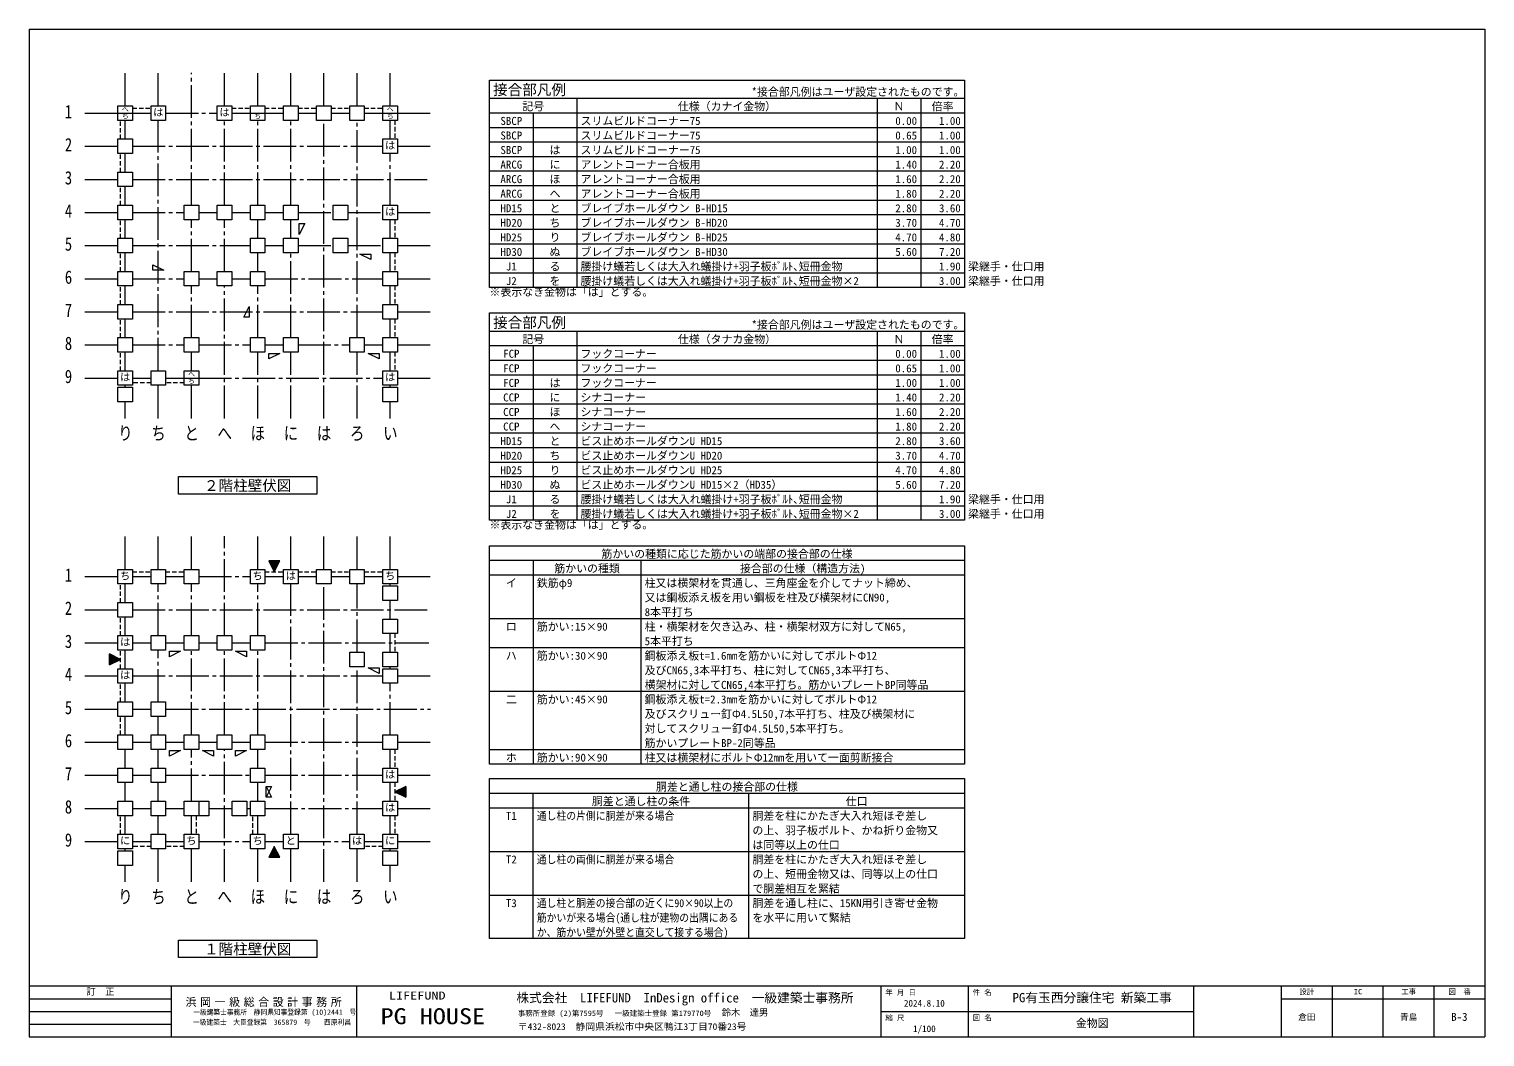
# Model space of a CAD drawing. Units: millimetres at full size, sheet at 1:100. Extents: x -20000 to 20000, y -13850 to 13850.
import ezdxf
from ezdxf.enums import TextEntityAlignment as Align

# ---------------------------------------------------------------- set-up
doc = ezdxf.new("R2010")
doc.units = ezdxf.units.MM
doc.header["$LTSCALE"] = 100
doc.linetypes.add('CHAIN2', pattern=[12, 9, -1, 1, -1])
doc.linetypes.add('DASHED1', pattern=[1.8, 1.2, -0.6])
for name, color, linetype in [('0-5_図面', 7, 'Continuous'), ('0-6_項目', 4, 'Continuous'), ('3-7_ﾚｲﾔ-55', 7, 'Continuous')]:
    doc.layers.add(name, color=color, linetype=linetype)
doc.styles.add('ＭＳ ゴシック', font='')
doc.styles.get('ＭＳ ゴシック').set_extended_font_data('MS Gothic')

msp = doc.modelspace()

# ---------------------------------------------------------------- linework, layer by layer
at = {"layer": '0-5_図面', "color": 4, "linetype": 'CHAIN2'}
for p, q in [((-17360, 11740), (-17360, 12650)), ((-16450, 11740), (-16450, 12650)), ((-15540, 9010), (-15540, 12650)), ((-14630, 11740), (-14630, 12650)), ((-13720, 11740), (-13720, 12650)), ((-12810, 11740), (-12810, 12650)), ((-11900, 11740), (-11900, 12650)), ((-10990, 11740), (-10990, 12650)), ((-10080, 11740), (-10080, 12650)), ((-18470, 11540), (-17560, 11540)), ((-17360, 10830), (-17360, 11340)), ((-17160, 11540), (-16650, 11540)), ((-16450, 4460), (-16450, 11340)), ((-16250, 11540), (-14830, 11540)), ((-14630, 9010), (-14630, 11340)), ((-14430, 11540), (-13920, 11540)), ((-13720, 9010), (-13720, 11340)), ((-13520, 11540), (-13010, 11540)), ((-12810, 9010), (-12810, 11340)), ((-12610, 11540), (-12100, 11540)), ((-11900, 3150), (-11900, 11340)), ((-11700, 11540), (-11190, 11540)), ((-10990, 5370), (-10990, 11340)), ((-10790, 11540), (-10280, 11540)), ((-10080, 10830), (-10080, 11340)), ((-9880, 11540), (-8970, 11540)), ((-18470, 10630), (-17560, 10630)), ((-17360, 9920), (-17360, 10430)), ((-17160, 10630), (-10280, 10630)), ((-10080, 9010), (-10080, 10430)), ((-9880, 10630), (-8970, 10630)), ((-18470, 9720), (-17560, 9720)), ((-17160, 9720), (-8970, 9720)), ((-17360, 9010), (-17360, 9520)), ((-18470, 8810), (-17560, 8810)), ((-17160, 8810), (-15740, 8810)), ((-15340, 8810), (-14830, 8810)), ((-14430, 8810), (-13920, 8810)), ((-13520, 8810), (-13010, 8810)), ((-12610, 8810), (-11645, 8810)), ((-11245, 8810), (-10280, 8810)), ((-9880, 8810), (-8970, 8810)), ((-17360, 8100), (-17360, 8610)), ((-15540, 7190), (-15540, 8610)), ((-14630, 7190), (-14630, 8610)), ((-13720, 8100), (-13720, 8610)), ((-12810, 8100), (-12810, 8610)), ((-10080, 8100), (-10080, 8610)), ((-18470, 7900), (-17560, 7900)), ((-17360, 7190), (-17360, 7700)), ((-17160, 7900), (-13920, 7900)), ((-13720, 7190), (-13720, 7700)), ((-13520, 7900), (-13010, 7900)), ((-12810, 5370), (-12810, 7700)), ((-12610, 7900), (-11645, 7900)), ((-11245, 7900), (-10280, 7900)), ((-10080, 7190), (-10080, 7700)), ((-9880, 7900), (-8970, 7900)), ((-18470, 6990), (-17560, 6990)), ((-17160, 6990), (-15740, 6990)), ((-15340, 6990), (-14830, 6990)), ((-14430, 6990), (-13920, 6990)), ((-13520, 6990), (-10280, 6990)), ((-9880, 6990), (-8970, 6990)), ((-17360, 6280), (-17360, 6790)), ((-15540, 5370), (-15540, 6790)), ((-14630, 3150), (-14630, 6790)), ((-13720, 5370), (-13720, 6790)), ((-10080, 6280), (-10080, 6790)), ((-18470, 6080), (-17560, 6080)), ((-17160, 6080), (-10280, 6080)), ((-9880, 6080), (-8970, 6080)), ((-17360, 5370), (-17360, 5880)), ((-10080, 5370), (-10080, 5880)), ((-18470, 5170), (-17560, 5170)), ((-17360, 4460), (-17360, 4970)), ((-17160, 5170), (-15740, 5170)), ((-15540, 4460), (-15540, 4970)), ((-15340, 5170), (-13920, 5170)), ((-13720, 3150), (-13720, 4970)), ((-13520, 5170), (-13010, 5170)), ((-12810, 3150), (-12810, 4970)), ((-12610, 5170), (-11190, 5170)), ((-10990, 3150), (-10990, 4970)), ((-10790, 5170), (-10280, 5170)), ((-10080, 4460), (-10080, 4970)), ((-9880, 5170), (-8970, 5170)), ((-18470, 4260), (-17560, 4260)), ((-17360, 4005), (-17360, 4060)), ((-17160, 4260), (-16650, 4260)), ((-16450, 3150), (-16450, 4060)), ((-16250, 4260), (-15740, 4260)), ((-15540, 3150), (-15540, 4060)), ((-15340, 4260), (-10280, 4260)), ((-10080, 4005), (-10080, 4060)), ((-9880, 4260), (-8970, 4260)), ((-17360, 3150), (-17360, 3605)), ((-10080, 3150), (-10080, 3605)), ((-17360, -1000), (-17360, -90)), ((-16450, -1000), (-16450, -90)), ((-15540, -1000), (-15540, -90)), ((-14630, -2820), (-14630, -90)), ((-13720, -1000), (-13720, -90)), ((-12810, -1000), (-12810, -90)), ((-11900, -1000), (-11900, -90)), ((-10990, -1000), (-10990, -90)), ((-10080, -1000), (-10080, -90)), ((-18470, -1200), (-17560, -1200)), ((-17160, -1200), (-16650, -1200)), ((-16250, -1200), (-15740, -1200)), ((-15340, -1200), (-13920, -1200)), ((-13520, -1200), (-13010, -1200)), ((-12610, -1200), (-12100, -1200)), ((-11700, -1200), (-11190, -1200)), ((-10790, -1200), (-10280, -1200)), ((-9880, -1200), (-8970, -1200)), ((-17360, -1910), (-17360, -1400)), ((-16450, -2820), (-16450, -1400)), ((-15540, -2820), (-15540, -1400)), ((-13720, -2820), (-13720, -1400)), ((-12810, -8280), (-12810, -1400)), ((-11900, -9590), (-11900, -1400)), ((-10990, -3275), (-10990, -1400)), ((-10080, -1455), (-10080, -1400)), ((-10080, -2365), (-10080, -1855)), ((-18470, -2110), (-17560, -2110)), ((-17360, -2820), (-17360, -2310)), ((-17160, -2110), (-8970, -2110)), ((-10080, -3275), (-10080, -2765)), ((-18470, -3020), (-17560, -3020)), ((-17160, -3020), (-16650, -3020)), ((-16250, -3020), (-15740, -3020)), ((-15340, -3020), (-14830, -3020)), ((-14430, -3020), (-13920, -3020)), ((-13520, -3020), (-8970, -3020)), ((-17360, -3730), (-17360, -3220)), ((-16450, -4640), (-16450, -3220)), ((-15540, -5550), (-15540, -3220)), ((-14630, -5550), (-14630, -3220)), ((-13720, -5550), (-13720, -3220)), ((-18470, -3930), (-17560, -3930)), ((-17160, -3930), (-10280, -3930)), ((-10990, -8280), (-10990, -3675)), ((-10080, -3730), (-10080, -3675)), ((-9880, -3930), (-8970, -3930)), ((-17360, -4640), (-17360, -4130)), ((-10080, -5550), (-10080, -4130)), ((-18470, -4840), (-17560, -4840)), ((-17360, -5550), (-17360, -5040)), ((-17160, -4840), (-16650, -4840)), ((-16450, -5550), (-16450, -5040)), ((-16250, -4840), (-8970, -4840)), ((-18470, -5750), (-17560, -5750)), ((-17360, -6460), (-17360, -5950)), ((-17160, -5750), (-16650, -5750)), ((-16450, -6460), (-16450, -5950)), ((-16250, -5750), (-15740, -5750)), ((-15540, -7370), (-15540, -5950)), ((-15340, -5750), (-14830, -5750)), ((-14630, -9590), (-14630, -5950)), ((-14430, -5750), (-13920, -5750)), ((-13720, -6460), (-13720, -5950)), ((-13520, -5750), (-10280, -5750)), ((-10080, -6460), (-10080, -5950)), ((-9880, -5750), (-8970, -5750)), ((-18470, -6660), (-17560, -6660)), ((-17160, -6660), (-16650, -6660)), ((-16250, -6660), (-13920, -6660)), ((-13520, -6660), (-10280, -6660)), ((-9880, -6660), (-8970, -6660)), ((-17360, -7370), (-17360, -6860)), ((-16450, -7370), (-16450, -6860)), ((-13720, -7370), (-13720, -6860)), ((-10080, -7370), (-10080, -6860)), ((-18470, -7570), (-17560, -7570)), ((-17160, -7570), (-16650, -7570)), ((-16250, -7570), (-15740, -7570)), ((-15060, -7570), (-14420, -7570)), ((-14020, -7570), (-13920, -7570)), ((-13520, -7570), (-10280, -7570)), ((-9880, -7570), (-8970, -7570)), ((-17360, -8280), (-17360, -7770)), ((-16450, -8280), (-16450, -7770)), ((-15540, -8280), (-15540, -7770)), ((-13720, -8280), (-13720, -7770)), ((-10080, -8280), (-10080, -7770)), ((-18470, -8480), (-17560, -8480)), ((-17360, -8735), (-17360, -8680)), ((-17160, -8480), (-16650, -8480)), ((-16450, -9590), (-16450, -8680)), ((-16250, -8480), (-15740, -8480)), ((-15540, -9590), (-15540, -8680)), ((-15340, -8480), (-13920, -8480)), ((-13720, -9590), (-13720, -8680)), ((-13520, -8480), (-13010, -8480)), ((-12810, -9590), (-12810, -8680)), ((-12610, -8480), (-11190, -8480)), ((-10990, -9590), (-10990, -8680)), ((-10790, -8480), (-10280, -8480)), ((-10080, -8735), (-10080, -8680)), ((-9880, -8480), (-8970, -8480)), ((-17360, -9590), (-17360, -9135)), ((-10080, -9590), (-10080, -9135))]:
    msp.add_line(p, q, dxfattribs=at)
at = {"layer": '0-5_図面', "linetype": 'DASHED1'}
for p, q in [((-17160, 11672.5), (-16650, 11672.5)), ((-14430, 11672.5), (-13920, 11672.5)), ((-13520, 11672.5), (-13010, 11672.5)), ((-12610, 11672.5), (-12100, 11672.5)), ((-11700, 11672.5), (-11190, 11672.5)), ((-10790, 11672.5), (-10280, 11672.5)), ((-17492.5, 10830), (-17492.5, 11340)), ((-9947.5, 11340), (-9947.5, 10830)), ((-17492.5, 9920), (-17492.5, 10430)), ((-17492.5, 9010), (-17492.5, 9520)), ((-17492.5, 8100), (-17492.5, 8610)), ((-9947.5, 8610), (-9947.5, 8100)), ((-17492.5, 7190), (-17492.5, 7700)), ((-9947.5, 7700), (-9947.5, 7190)), ((-17492.5, 6280), (-17492.5, 6790)), ((-9947.5, 6790), (-9947.5, 6280)), ((-17492.5, 5370), (-17492.5, 5880)), ((-9947.5, 5880), (-9947.5, 5370)), ((-17492.5, 4460), (-17492.5, 4970)), ((-9947.5, 4970), (-9947.5, 4460)), ((-16650, 4127.5), (-17160, 4127.5)), ((-15740, 4127.5), (-16250, 4127.5)), ((-17160, -1067.5), (-16650, -1067.5)), ((-16250, -1067.5), (-15740, -1067.5)), ((-13520, -1067.5), (-13010, -1067.5)), ((-12610, -1067.5), (-12100, -1067.5)), ((-11700, -1067.5), (-11190, -1067.5)), ((-10790, -1067.5), (-10280, -1067.5)), ((-17492.5, -1910), (-17492.5, -1400)), ((-17492.5, -2820), (-17492.5, -2310)), ((-9947.5, -2765), (-9947.5, -3275)), ((-17492.5, -3730), (-17492.5, -3220)), ((-17492.5, -4640), (-17492.5, -4130)), ((-17492.5, -5550), (-17492.5, -5040)), ((-9947.5, -5950), (-9947.5, -6460)), ((-9947.5, -6860), (-9947.5, -7370)), ((-17492.5, -8280), (-17492.5, -7770)), ((-15407.5, -7770), (-15407.5, -8280)), ((-13852.5, -8280), (-13852.5, -7770)), ((-9947.5, -7770), (-9947.5, -8280)), ((-16650, -8612.5), (-17160, -8612.5)), ((-15740, -8612.5), (-16250, -8612.5)), ((-10280, -8612.5), (-10790, -8612.5))]:
    msp.add_line(p, q, dxfattribs=at)
at = {"layer": '0-5_図面', "color": 4}
for p, q in [((-7350, 11950), (5700, 11950)), ((-4950, 11950), (-4950, 6750)), ((3300, 11950), (3300, 6750)), ((4500, 11950), (4500, 6750)), ((-7350, 11550), (5700, 11550)), ((-6150, 11550), (-6150, 6750)), ((-7350, 11150), (5700, 11150)), ((-7350, 10750), (5700, 10750)), ((-7350, 10350), (5700, 10350)), ((-7350, 9950), (5700, 9950)), ((-7350, 9550), (5700, 9550)), ((-7350, 9150), (5700, 9150)), ((-7350, 8750), (5700, 8750)), ((-7350, 8350), (5700, 8350)), ((-7350, 7950), (5700, 7950)), ((-7350, 7550), (5700, 7550)), ((-7350, 7150), (5700, 7150)), ((-7350, 5550), (5700, 5550)), ((-4950, 5550), (-4950, 350)), ((3300, 5550), (3300, 350)), ((4500, 5550), (4500, 350)), ((-7350, 5150), (5700, 5150)), ((-6150, 5150), (-6150, 350)), ((-7350, 4750), (5700, 4750)), ((-7350, 4350), (5700, 4350)), ((-7350, 3950), (5700, 3950)), ((-7350, 3550), (5700, 3550)), ((-7350, 3150), (5700, 3150)), ((-7350, 2750), (5700, 2750)), ((-7350, 2350), (5700, 2350)), ((-7350, 1950), (5700, 1950)), ((-7350, 1550), (5700, 1550)), ((-7350, 1150), (5700, 1150)), ((-7350, 750), (5700, 750)), ((-7350, -750), (5700, -750)), ((-6150, -750), (-6150, -6350)), ((-3187.5, -750), (-3187.5, -6350)), ((-7350, -1150), (5700, -1150)), ((-7350, -2350), (5700, -2350)), ((-7350, -3150), (5700, -3150)), ((-7350, -4350), (5700, -4350)), ((-7350, -5950), (5700, -5950)), ((-7350, -7150), (5700, -7150)), ((-6150, -11150), (-6150, -7150)), ((-225, -11150), (-225, -7150)), ((-7350, -7550), (5700, -7550)), ((-7350, -8750), (5700, -8750)), ((-7350, -9950), (5700, -9950))]:
    msp.add_line(p, q, dxfattribs=at)
at = {"layer": '0-5_図面'}
for p, q in [((-17560, 11540), (-17160, 11540)), ((-13920, 11540), (-13520, 11540)), ((-10280, 11540), (-9880, 11540)), ((-15740, 4260), (-15340, 4260)), ((-13412.5, -772.5), (-13117.5, -772.5)), ((-13410, -777.5), (-13120, -777.5)), ((-13407.5, -782.5), (-13122.5, -782.5)), ((-13405, -787.5), (-13125, -787.5)), ((-13402.5, -792.5), (-13127.5, -792.5)), ((-13400, -797.5), (-13130, -797.5)), ((-13397.5, -802.5), (-13132.5, -802.5)), ((-13395, -807.5), (-13135, -807.5)), ((-13392.5, -812.5), (-13137.5, -812.5)), ((-13390, -817.5), (-13140, -817.5)), ((-13387.5, -822.5), (-13142.5, -822.5)), ((-13385, -827.5), (-13145, -827.5)), ((-13382.5, -832.5), (-13147.5, -832.5)), ((-13380, -837.5), (-13150, -837.5)), ((-13377.5, -842.5), (-13152.5, -842.5)), ((-13375, -847.5), (-13155, -847.5)), ((-13372.5, -852.5), (-13157.5, -852.5)), ((-13370, -857.5), (-13160, -857.5)), ((-13367.5, -862.5), (-13162.5, -862.5)), ((-13365, -867.5), (-13165, -867.5)), ((-13362.5, -872.5), (-13167.5, -872.5)), ((-13360, -877.5), (-13170, -877.5)), ((-13357.5, -882.5), (-13172.5, -882.5)), ((-13355, -887.5), (-13175, -887.5)), ((-13352.5, -892.5), (-13177.5, -892.5)), ((-13350, -897.5), (-13180, -897.5)), ((-13347.5, -902.5), (-13182.5, -902.5)), ((-13345, -907.5), (-13185, -907.5)), ((-13342.5, -912.5), (-13187.5, -912.5)), ((-13340, -917.5), (-13190, -917.5)), ((-13337.5, -922.5), (-13192.5, -922.5)), ((-13335, -927.5), (-13195, -927.5)), ((-13332.5, -932.5), (-13197.5, -932.5)), ((-13330, -937.5), (-13200, -937.5)), ((-13327.5, -942.5), (-13202.5, -942.5)), ((-13325, -947.5), (-13205, -947.5)), ((-13322.5, -952.5), (-13207.5, -952.5)), ((-13320, -957.5), (-13210, -957.5)), ((-13317.5, -962.5), (-13212.5, -962.5)), ((-13315, -967.5), (-13215, -967.5)), ((-13312.5, -972.5), (-13217.5, -972.5)), ((-13310, -977.5), (-13220, -977.5)), ((-13307.5, -982.5), (-13222.5, -982.5)), ((-13305, -987.5), (-13225, -987.5)), ((-13302.5, -992.5), (-13227.5, -992.5)), ((-13300, -997.5), (-13230, -997.5)), ((-13297.5, -1002.5), (-13232.5, -1002.5)), ((-13295, -1007.5), (-13235, -1007.5)), ((-13292.5, -1012.5), (-13237.5, -1012.5)), ((-13290, -1017.5), (-13240, -1017.5)), ((-13287.5, -1022.5), (-13242.5, -1022.5)), ((-13285, -1027.5), (-13245, -1027.5)), ((-13282.5, -1032.5), (-13247.5, -1032.5)), ((-13280, -1037.5), (-13250, -1037.5)), ((-13277.5, -1042.5), (-13252.5, -1042.5)), ((-13275, -1047.5), (-13255, -1047.5)), ((-13272.5, -1052.5), (-13257.5, -1052.5)), ((-13270, -1057.5), (-13260, -1057.5)), ((-13267.5, -1062.5), (-13262.5, -1062.5)), ((-17787.5, -3622.5), (-17787.5, -3327.5)), ((-17782.5, -3620), (-17782.5, -3330)), ((-17777.5, -3617.5), (-17777.5, -3332.5)), ((-17772.5, -3615), (-17772.5, -3335)), ((-17767.5, -3612.5), (-17767.5, -3337.5)), ((-17762.5, -3610), (-17762.5, -3340)), ((-17757.5, -3607.5), (-17757.5, -3342.5)), ((-17752.5, -3605), (-17752.5, -3345)), ((-17747.5, -3602.5), (-17747.5, -3347.5)), ((-17742.5, -3600), (-17742.5, -3350)), ((-17737.5, -3597.5), (-17737.5, -3352.5)), ((-17732.5, -3595), (-17732.5, -3355)), ((-17727.5, -3592.5), (-17727.5, -3357.5)), ((-17722.5, -3590), (-17722.5, -3360)), ((-17717.5, -3587.5), (-17717.5, -3362.5)), ((-17712.5, -3585), (-17712.5, -3365)), ((-17707.5, -3582.5), (-17707.5, -3367.5)), ((-17702.5, -3580), (-17702.5, -3370)), ((-17697.5, -3577.5), (-17697.5, -3372.5)), ((-17692.5, -3575), (-17692.5, -3375)), ((-17687.5, -3572.5), (-17687.5, -3377.5)), ((-17682.5, -3570), (-17682.5, -3380)), ((-17677.5, -3567.5), (-17677.5, -3382.5)), ((-17672.5, -3565), (-17672.5, -3385)), ((-17667.5, -3562.5), (-17667.5, -3387.5)), ((-17662.5, -3560), (-17662.5, -3390)), ((-17657.5, -3557.5), (-17657.5, -3392.5)), ((-17652.5, -3555), (-17652.5, -3395)), ((-17647.5, -3552.5), (-17647.5, -3397.5)), ((-17642.5, -3550), (-17642.5, -3400)), ((-17637.5, -3547.5), (-17637.5, -3402.5)), ((-17632.5, -3545), (-17632.5, -3405)), ((-17627.5, -3542.5), (-17627.5, -3407.5)), ((-17622.5, -3540), (-17622.5, -3410)), ((-17617.5, -3537.5), (-17617.5, -3412.5)), ((-17612.5, -3535), (-17612.5, -3415)), ((-17607.5, -3532.5), (-17607.5, -3417.5)), ((-17602.5, -3530), (-17602.5, -3420)), ((-17597.5, -3527.5), (-17597.5, -3422.5)), ((-17592.5, -3525), (-17592.5, -3425)), ((-17587.5, -3522.5), (-17587.5, -3427.5)), ((-17582.5, -3520), (-17582.5, -3430)), ((-17577.5, -3517.5), (-17577.5, -3432.5)), ((-17572.5, -3515), (-17572.5, -3435)), ((-17567.5, -3512.5), (-17567.5, -3437.5)), ((-17562.5, -3510), (-17562.5, -3440)), ((-17557.5, -3507.5), (-17557.5, -3442.5)), ((-17552.5, -3505), (-17552.5, -3445)), ((-17547.5, -3502.5), (-17547.5, -3447.5)), ((-17542.5, -3500), (-17542.5, -3450)), ((-17537.5, -3497.5), (-17537.5, -3452.5)), ((-17532.5, -3495), (-17532.5, -3455)), ((-17527.5, -3492.5), (-17527.5, -3457.5)), ((-17522.5, -3490), (-17522.5, -3460)), ((-17517.5, -3487.5), (-17517.5, -3462.5)), ((-17512.5, -3485), (-17512.5, -3465)), ((-17507.5, -3482.5), (-17507.5, -3467.5)), ((-17502.5, -3480), (-17502.5, -3470)), ((-17497.5, -3477.5), (-17497.5, -3472.5)), ((-9942.5, -7112.5), (-9942.5, -7117.5)), ((-9937.5, -7110), (-9937.5, -7120)), ((-9932.5, -7107.5), (-9932.5, -7122.5)), ((-9927.5, -7105), (-9927.5, -7125)), ((-9922.5, -7102.5), (-9922.5, -7127.5)), ((-9917.5, -7100), (-9917.5, -7130)), ((-9912.5, -7097.5), (-9912.5, -7132.5)), ((-9907.5, -7095), (-9907.5, -7135)), ((-9902.5, -7092.5), (-9902.5, -7137.5)), ((-9897.5, -7090), (-9897.5, -7140)), ((-9892.5, -7087.5), (-9892.5, -7142.5)), ((-9887.5, -7085), (-9887.5, -7145)), ((-9882.5, -7082.5), (-9882.5, -7147.5)), ((-9877.5, -7080), (-9877.5, -7150)), ((-9872.5, -7077.5), (-9872.5, -7152.5)), ((-9867.5, -7075), (-9867.5, -7155)), ((-9862.5, -7072.5), (-9862.5, -7157.5)), ((-9857.5, -7070), (-9857.5, -7160)), ((-9852.5, -7067.5), (-9852.5, -7162.5)), ((-9847.5, -7065), (-9847.5, -7165)), ((-9842.5, -7062.5), (-9842.5, -7167.5)), ((-9837.5, -7060), (-9837.5, -7170)), ((-9832.5, -7057.5), (-9832.5, -7172.5)), ((-9827.5, -7055), (-9827.5, -7175)), ((-9822.5, -7052.5), (-9822.5, -7177.5)), ((-9817.5, -7050), (-9817.5, -7180)), ((-9812.5, -7047.5), (-9812.5, -7182.5)), ((-9807.5, -7045), (-9807.5, -7185)), ((-9802.5, -7042.5), (-9802.5, -7187.5)), ((-9797.5, -7040), (-9797.5, -7190)), ((-9792.5, -7037.5), (-9792.5, -7192.5)), ((-9787.5, -7035), (-9787.5, -7195)), ((-9782.5, -7032.5), (-9782.5, -7197.5)), ((-9777.5, -7030), (-9777.5, -7200)), ((-9772.5, -7027.5), (-9772.5, -7202.5)), ((-9767.5, -7025), (-9767.5, -7205)), ((-9762.5, -7022.5), (-9762.5, -7207.5)), ((-9757.5, -7020), (-9757.5, -7210)), ((-9752.5, -7017.5), (-9752.5, -7212.5)), ((-9747.5, -7015), (-9747.5, -7215)), ((-9742.5, -7012.5), (-9742.5, -7217.5)), ((-9737.5, -7010), (-9737.5, -7220)), ((-9732.5, -7007.5), (-9732.5, -7222.5)), ((-9727.5, -7005), (-9727.5, -7225)), ((-9722.5, -7002.5), (-9722.5, -7227.5)), ((-9717.5, -7000), (-9717.5, -7230)), ((-9712.5, -6997.5), (-9712.5, -7232.5)), ((-9707.5, -6995), (-9707.5, -7235)), ((-9702.5, -6992.5), (-9702.5, -7237.5)), ((-9697.5, -6990), (-9697.5, -7240)), ((-9692.5, -6987.5), (-9692.5, -7242.5)), ((-9687.5, -6985), (-9687.5, -7245)), ((-9682.5, -6982.5), (-9682.5, -7247.5)), ((-9677.5, -6980), (-9677.5, -7250)), ((-9672.5, -6977.5), (-9672.5, -7252.5)), ((-9667.5, -6975), (-9667.5, -7255)), ((-9662.5, -6972.5), (-9662.5, -7257.5)), ((-9657.5, -6970), (-9657.5, -7260)), ((-9652.5, -6967.5), (-9652.5, -7262.5)), ((-13172.5, -8797.5), (-13357.5, -8797.5)), ((-13172.5, -8797.5), (-13357.5, -8797.5)), ((-13175, -8792.5), (-13355, -8792.5)), ((-13175, -8792.5), (-13355, -8792.5)), ((-13177.5, -8787.5), (-13352.5, -8787.5)), ((-13177.5, -8787.5), (-13352.5, -8787.5)), ((-13180, -8782.5), (-13350, -8782.5)), ((-13180, -8782.5), (-13350, -8782.5)), ((-13182.5, -8777.5), (-13347.5, -8777.5)), ((-13182.5, -8777.5), (-13347.5, -8777.5)), ((-13185, -8772.5), (-13345, -8772.5)), ((-13185, -8772.5), (-13345, -8772.5)), ((-13187.5, -8767.5), (-13342.5, -8767.5)), ((-13187.5, -8767.5), (-13342.5, -8767.5)), ((-13190, -8762.5), (-13340, -8762.5)), ((-13190, -8762.5), (-13340, -8762.5)), ((-13192.5, -8757.5), (-13337.5, -8757.5)), ((-13192.5, -8757.5), (-13337.5, -8757.5)), ((-13195, -8752.5), (-13335, -8752.5)), ((-13195, -8752.5), (-13335, -8752.5)), ((-13197.5, -8747.5), (-13332.5, -8747.5)), ((-13197.5, -8747.5), (-13332.5, -8747.5)), ((-13200, -8742.5), (-13330, -8742.5)), ((-13200, -8742.5), (-13330, -8742.5)), ((-13202.5, -8737.5), (-13327.5, -8737.5)), ((-13202.5, -8737.5), (-13327.5, -8737.5)), ((-13205, -8732.5), (-13325, -8732.5)), ((-13205, -8732.5), (-13325, -8732.5)), ((-13207.5, -8727.5), (-13322.5, -8727.5)), ((-13207.5, -8727.5), (-13322.5, -8727.5)), ((-13210, -8722.5), (-13320, -8722.5)), ((-13210, -8722.5), (-13320, -8722.5)), ((-13212.5, -8717.5), (-13317.5, -8717.5)), ((-13212.5, -8717.5), (-13317.5, -8717.5)), ((-13215, -8712.5), (-13315, -8712.5)), ((-13215, -8712.5), (-13315, -8712.5)), ((-13217.5, -8707.5), (-13312.5, -8707.5)), ((-13217.5, -8707.5), (-13312.5, -8707.5)), ((-13220, -8702.5), (-13310, -8702.5)), ((-13220, -8702.5), (-13310, -8702.5)), ((-13222.5, -8697.5), (-13307.5, -8697.5)), ((-13222.5, -8697.5), (-13307.5, -8697.5)), ((-13225, -8692.5), (-13305, -8692.5)), ((-13225, -8692.5), (-13305, -8692.5)), ((-13227.5, -8687.5), (-13302.5, -8687.5)), ((-13227.5, -8687.5), (-13302.5, -8687.5)), ((-13230, -8682.5), (-13300, -8682.5)), ((-13230, -8682.5), (-13300, -8682.5)), ((-13232.5, -8677.5), (-13297.5, -8677.5)), ((-13232.5, -8677.5), (-13297.5, -8677.5)), ((-13235, -8672.5), (-13295, -8672.5)), ((-13235, -8672.5), (-13295, -8672.5)), ((-13237.5, -8667.5), (-13292.5, -8667.5)), ((-13237.5, -8667.5), (-13292.5, -8667.5)), ((-13240, -8662.5), (-13290, -8662.5)), ((-13240, -8662.5), (-13290, -8662.5)), ((-13242.5, -8657.5), (-13287.5, -8657.5)), ((-13242.5, -8657.5), (-13287.5, -8657.5)), ((-13245, -8652.5), (-13285, -8652.5)), ((-13245, -8652.5), (-13285, -8652.5)), ((-13247.5, -8647.5), (-13282.5, -8647.5)), ((-13247.5, -8647.5), (-13282.5, -8647.5)), ((-13250, -8642.5), (-13280, -8642.5)), ((-13250, -8642.5), (-13280, -8642.5)), ((-13252.5, -8637.5), (-13277.5, -8637.5)), ((-13252.5, -8637.5), (-13277.5, -8637.5)), ((-13255, -8632.5), (-13275, -8632.5)), ((-13255, -8632.5), (-13275, -8632.5)), ((-13257.5, -8627.5), (-13272.5, -8627.5)), ((-13257.5, -8627.5), (-13272.5, -8627.5)), ((-13260, -8622.5), (-13270, -8622.5)), ((-13260, -8622.5), (-13270, -8622.5)), ((-13262.5, -8617.5), (-13267.5, -8617.5)), ((-13262.5, -8617.5), (-13267.5, -8617.5)), ((-13117.5, -8907.5), (-13412.5, -8907.5)), ((-13117.5, -8907.5), (-13412.5, -8907.5)), ((-13120, -8902.5), (-13410, -8902.5)), ((-13120, -8902.5), (-13410, -8902.5)), ((-13122.5, -8897.5), (-13407.5, -8897.5)), ((-13122.5, -8897.5), (-13407.5, -8897.5)), ((-13125, -8892.5), (-13405, -8892.5)), ((-13125, -8892.5), (-13405, -8892.5)), ((-13127.5, -8887.5), (-13402.5, -8887.5)), ((-13127.5, -8887.5), (-13402.5, -8887.5)), ((-13130, -8882.5), (-13400, -8882.5)), ((-13130, -8882.5), (-13400, -8882.5)), ((-13132.5, -8877.5), (-13397.5, -8877.5)), ((-13132.5, -8877.5), (-13397.5, -8877.5)), ((-13135, -8872.5), (-13395, -8872.5)), ((-13135, -8872.5), (-13395, -8872.5)), ((-13137.5, -8867.5), (-13392.5, -8867.5)), ((-13137.5, -8867.5), (-13392.5, -8867.5)), ((-13140, -8862.5), (-13390, -8862.5)), ((-13140, -8862.5), (-13390, -8862.5)), ((-13142.5, -8857.5), (-13387.5, -8857.5)), ((-13142.5, -8857.5), (-13387.5, -8857.5)), ((-13145, -8852.5), (-13385, -8852.5)), ((-13145, -8852.5), (-13385, -8852.5)), ((-13147.5, -8847.5), (-13382.5, -8847.5)), ((-13147.5, -8847.5), (-13382.5, -8847.5)), ((-13150, -8842.5), (-13380, -8842.5)), ((-13150, -8842.5), (-13380, -8842.5)), ((-13152.5, -8837.5), (-13377.5, -8837.5)), ((-13152.5, -8837.5), (-13377.5, -8837.5)), ((-13155, -8832.5), (-13375, -8832.5)), ((-13155, -8832.5), (-13375, -8832.5)), ((-13157.5, -8827.5), (-13372.5, -8827.5)), ((-13157.5, -8827.5), (-13372.5, -8827.5)), ((-13160, -8822.5), (-13370, -8822.5)), ((-13160, -8822.5), (-13370, -8822.5)), ((-13162.5, -8817.5), (-13367.5, -8817.5)), ((-13162.5, -8817.5), (-13367.5, -8817.5)), ((-13165, -8812.5), (-13365, -8812.5)), ((-13165, -8812.5), (-13365, -8812.5)), ((-13167.5, -8807.5), (-13362.5, -8807.5)), ((-13167.5, -8807.5), (-13362.5, -8807.5)), ((-13170, -8802.5), (-13360, -8802.5)), ((-13170, -8802.5), (-13360, -8802.5))]:
    msp.add_line(p, q, dxfattribs=at)
for points in [[(-7350, 6750), (-7350, 12450), (5700, 12450), (5700, 6750)], [(-17560, 11340), (-17560, 11740), (-17160, 11740), (-17160, 11340)], [(-16650, 11340), (-16650, 11740), (-16250, 11740), (-16250, 11340)], [(-14830, 11340), (-14830, 11740), (-14430, 11740), (-14430, 11340)], [(-13920, 11740), (-13520, 11740), (-13520, 11340), (-13920, 11340)], [(-13010, 11340), (-13010, 11740), (-12610, 11740), (-12610, 11340)], [(-12100, 11340), (-12100, 11740), (-11700, 11740), (-11700, 11340)], [(-11190, 11340), (-11190, 11740), (-10790, 11740), (-10790, 11340)], [(-10280, 11340), (-10280, 11740), (-9880, 11740), (-9880, 11340)], [(-17160, 10430), (-17560, 10430), (-17560, 10830), (-17160, 10830)], [(-10280, 10430), (-10280, 10830), (-9880, 10830), (-9880, 10430)], [(-17160, 9520), (-17560, 9520), (-17560, 9920), (-17160, 9920)], [(-17560, 8610), (-17560, 9010), (-17160, 9010), (-17160, 8610)], [(-15740, 8610), (-15740, 9010), (-15340, 9010), (-15340, 8610)], [(-14830, 8610), (-14830, 9010), (-14430, 9010), (-14430, 8610)], [(-13920, 9010), (-13520, 9010), (-13520, 8610), (-13920, 8610)], [(-13010, 8610), (-13010, 9010), (-12610, 9010), (-12610, 8610)], [(-11645, 8610), (-11645, 9010), (-11245, 9010), (-11245, 8610)], [(-10280, 8610), (-10280, 9010), (-9880, 9010), (-9880, 8610)], [(-12577.5, 8505), (-12427.5, 8505), (-12577.5, 8205)], [(-17160, 7700), (-17560, 7700), (-17560, 8100), (-17160, 8100)], [(-13920, 7700), (-13920, 8100), (-13520, 8100), (-13520, 7700)], [(-13010, 7700), (-13010, 8100), (-12610, 8100), (-12610, 7700)], [(-11645, 7700), (-11645, 8100), (-11245, 8100), (-11245, 7700)], [(-10280, 7700), (-10280, 8100), (-9880, 8100), (-9880, 7700)], [(-10612.5, 7667.5), (-10612.5, 7517.5), (-10912.5, 7667.5)], [(-16600, 7222.5), (-16600, 7372.5), (-16300, 7222.5)], [(-17560, 6790), (-17560, 7190), (-17160, 7190), (-17160, 6790)], [(-15740, 6790), (-15740, 7190), (-15340, 7190), (-15340, 6790)], [(-14830, 6790), (-14830, 7190), (-14430, 7190), (-14430, 6790)], [(-13520, 6790), (-13920, 6790), (-13920, 7190), (-13520, 7190)], [(-9880, 6790), (-10280, 6790), (-10280, 7190), (-9880, 7190)], [(-17560, 5880), (-17560, 6280), (-17160, 6280), (-17160, 5880)], [(-13952.5, 5930), (-14102.5, 5930), (-13952.5, 6230)], [(-9880, 5880), (-10280, 5880), (-10280, 6280), (-9880, 6280)], [(-7350, 350), (-7350, 6050), (5700, 6050), (5700, 350)], [(-17160, 4970), (-17560, 4970), (-17560, 5370), (-17160, 5370)], [(-15740, 4970), (-15740, 5370), (-15340, 5370), (-15340, 4970)], [(-13920, 4970), (-13920, 5370), (-13520, 5370), (-13520, 4970)], [(-13010, 4970), (-13010, 5370), (-12610, 5370), (-12610, 4970)], [(-11190, 4970), (-11190, 5370), (-10790, 5370), (-10790, 4970)], [(-10280, 4970), (-10280, 5370), (-9880, 5370), (-9880, 4970)], [(-13115, 4937.5), (-13415, 4787.5), (-13415, 4937.5)], [(-10385, 4937.5), (-10385, 4787.5), (-10685, 4937.5)], [(-17560, 4060), (-17560, 4460), (-17160, 4460), (-17160, 4060)], [(-16650, 4060), (-16650, 4460), (-16250, 4460), (-16250, 4060)], [(-15740, 4060), (-15740, 4460), (-15340, 4460), (-15340, 4060)], [(-10280, 4060), (-10280, 4460), (-9880, 4460), (-9880, 4060)], [(-17560, 3605), (-17560, 4005), (-17160, 4005), (-17160, 3605)], [(-10280, 3605), (-10280, 4005), (-9880, 4005), (-9880, 3605)], [(-7350, -6350), (-7350, -350), (5700, -350), (5700, -6350)], [(-13265, -1067.5), (-13115, -767.5), (-13415, -767.5)], [(-17560, -1400), (-17560, -1000), (-17160, -1000), (-17160, -1400)], [(-16650, -1400), (-16650, -1000), (-16250, -1000), (-16250, -1400)], [(-15740, -1400), (-15740, -1000), (-15340, -1000), (-15340, -1400)], [(-13920, -1400), (-13920, -1000), (-13520, -1000), (-13520, -1400)], [(-13010, -1400), (-13010, -1000), (-12610, -1000), (-12610, -1400)], [(-12100, -1400), (-12100, -1000), (-11700, -1000), (-11700, -1400)], [(-11190, -1400), (-11190, -1000), (-10790, -1000), (-10790, -1400)], [(-10280, -1400), (-10280, -1000), (-9880, -1000), (-9880, -1400)], [(-10280, -1855), (-10280, -1455), (-9880, -1455), (-9880, -1855)], [(-17160, -2310), (-17560, -2310), (-17560, -1910), (-17160, -1910)], [(-10280, -2765), (-10280, -2365), (-9880, -2365), (-9880, -2765)], [(-17560, -3220), (-17560, -2820), (-17160, -2820), (-17160, -3220)], [(-16650, -3220), (-16650, -2820), (-16250, -2820), (-16250, -3220)], [(-15740, -3220), (-15740, -2820), (-15340, -2820), (-15340, -3220)], [(-14830, -3220), (-14830, -2820), (-14430, -2820), (-14430, -3220)], [(-13920, -3220), (-13920, -2820), (-13520, -2820), (-13520, -3220)], [(-17492.5, -3475), (-17792.5, -3325), (-17792.5, -3625)], [(-15845, -3252.5), (-16145, -3402.5), (-16145, -3252.5)], [(-14025, -3252.5), (-14025, -3402.5), (-14325, -3252.5)], [(-11190, -3675), (-11190, -3275), (-10790, -3275), (-10790, -3675)], [(-10280, -3675), (-10280, -3275), (-9880, -3275), (-9880, -3675)], [(-17160, -4130), (-17560, -4130), (-17560, -3730), (-17160, -3730)], [(-10385, -3707.5), (-10385, -3857.5), (-10685, -3707.5)], [(-10280, -4130), (-10280, -3730), (-9880, -3730), (-9880, -4130)], [(-17560, -5040), (-17560, -4640), (-17160, -4640), (-17160, -5040)], [(-16650, -5040), (-16650, -4640), (-16250, -4640), (-16250, -5040)], [(-17560, -5950), (-17560, -5550), (-17160, -5550), (-17160, -5950)], [(-16650, -5950), (-16650, -5550), (-16250, -5550), (-16250, -5950)], [(-15740, -5950), (-15740, -5550), (-15340, -5550), (-15340, -5950)], [(-14830, -5950), (-14830, -5550), (-14430, -5550), (-14430, -5950)], [(-13920, -5550), (-13520, -5550), (-13520, -5950), (-13920, -5950)], [(-10280, -5950), (-10280, -5550), (-9880, -5550), (-9880, -5950)], [(-15845, -5982.5), (-16145, -6132.5), (-16145, -5982.5)], [(-14935, -5982.5), (-14935, -6132.5), (-15235, -5982.5)], [(-14025, -5982.5), (-14325, -6132.5), (-14325, -5982.5)], [(-17560, -6860), (-17560, -6460), (-17160, -6460), (-17160, -6860)], [(-16650, -6860), (-16650, -6460), (-16250, -6460), (-16250, -6860)], [(-13920, -6860), (-13920, -6460), (-13520, -6460), (-13520, -6860)], [(-9880, -6860), (-10280, -6860), (-10280, -6460), (-9880, -6460)], [(-7350, -11150), (-7350, -6750), (5700, -6750), (5700, -11150)], [(-13487.5, -6965), (-13337.5, -7265), (-13487.5, -7265)], [(-13487.5, -6965), (-13337.5, -6965), (-13487.5, -7265)], [(-9947.5, -7115), (-9647.5, -7265), (-9647.5, -6965)], [(-17160, -7770), (-17560, -7770), (-17560, -7370), (-17160, -7370)], [(-16650, -7770), (-16650, -7370), (-16250, -7370), (-16250, -7770)], [(-15740, -7770), (-15740, -7370), (-15340, -7370), (-15340, -7770)], [(-14420, -7770), (-14420, -7370), (-14020, -7370), (-14020, -7770)], [(-13920, -7770), (-13920, -7370), (-13520, -7370), (-13520, -7770)], [(-9880, -7770), (-10280, -7770), (-10280, -7370), (-9880, -7370)], [(-17560, -8680), (-17560, -8280), (-17160, -8280), (-17160, -8680)], [(-16650, -8680), (-16650, -8280), (-16250, -8280), (-16250, -8680)], [(-15740, -8680), (-15740, -8280), (-15340, -8280), (-15340, -8680)], [(-13920, -8680), (-13920, -8280), (-13520, -8280), (-13520, -8680)], [(-13010, -8680), (-13010, -8280), (-12610, -8280), (-12610, -8680)], [(-11190, -8680), (-11190, -8280), (-10790, -8280), (-10790, -8680)], [(-10280, -8680), (-10280, -8280), (-9880, -8280), (-9880, -8680)], [(-17560, -9135), (-17560, -8735), (-17160, -8735), (-17160, -9135)], [(-13265, -8612.5), (-13415, -8912.5), (-13115, -8912.5)], [(-13265, -8612.5), (-13415, -8912.5), (-13115, -8912.5)], [(-10280, -9135), (-10280, -8735), (-9880, -8735), (-9880, -9135)]]:
    msp.add_lwpolyline(points, close=True, dxfattribs=at)
at = {"layer": '0-5_図面', "color": 4}
for points in [[(-15893.8, 1070), (-15893.8, 1550), (-12093.8, 1550), (-12093.8, 1070)], [(-15893.8, -11670), (-15893.8, -11190), (-12093.8, -11190), (-12093.8, -11670)]]:
    msp.add_lwpolyline(points, close=True, dxfattribs=at)
at = {"layer": '0-5_図面'}
msp.add_lwpolyline([(-15340, -7370), (-15060, -7370), (-15060, -7770), (-15340, -7770)], dxfattribs=at)
at = {"layer": '3-7_ﾚｲﾔ-55'}
for p, q in [((-20000, 13850), (20000, 13850)), ((-20000, 13850), (-20000, -13850)), ((20000, 13850), (20000, -13850)), ((-20000, -12450), (20000, -12450)), ((-16100, -12450), (-16100, -13850)), ((-11001.5, -12450), (-11001.5, -13850)), ((3400, -12450), (3400, -13850)), ((5800, -12450), (5800, -13850)), ((11994.9, -12450), (11994.9, -13850)), ((14400, -12450), (14400, -13850)), ((14400, -12800), (20000, -12800)), ((15800, -12450), (15800, -13850)), ((17200, -12450), (17200, -13850)), ((18600, -12450), (18600, -13850)), ((3400, -13150), (11994.9, -13150)), ((-20000, -13850), (20000, -13850))]:
    msp.add_line(p, q, dxfattribs=at)
at = {"layer": '3-7_ﾚｲﾔ-55', "color": 4}
for p, q in [((-20000, -12800), (-16100, -12800)), ((-20000, -13150), (-16100, -13150)), ((-20000, -13500), (-16100, -13500))]:
    msp.add_line(p, q, dxfattribs=at)

# ---------------------------------------------------------------- texts
at = {"layer": '0-5_図面', "color": 4, "style": 'ＭＳ ゴシック'}
for s, height, p in [('接合部凡例', 293.3, (-7250, 11950)), ('*接合部凡例はユーザ設定されたものです。', 219.9, (-150, 11950)), ('記号', 219.9, (-6450, 11550)), ('仕様（カナイ金物）', 219.9, (-2175, 11550)), ('Ｎ', 219.9, (3750, 11550)), ('倍率', 219.9, (4800, 11550)), ('SBCP', 219.9, (-7050, 11150)), ('スリムビルドコーナー75', 219.9, (-4850, 11150)), ('0.00', 219.9, (3800, 11150)), ('1.00', 219.9, (5000, 11150)), ('SBCP', 219.9, (-7050, 10750)), ('スリムビルドコーナー75', 219.9, (-4850, 10750)), ('0.65', 219.9, (3800, 10750)), ('1.00', 219.9, (5000, 10750)), ('SBCP', 219.9, (-7050, 10350)), ('は', 219.9, (-5700, 10350)), ('スリムビルドコーナー75', 219.9, (-4850, 10350)), ('1.00', 219.9, (3800, 10350)), ('1.00', 219.9, (5000, 10350)), ('ARCG', 219.9, (-7050, 9950)), ('に', 219.9, (-5700, 9950)), ('アレントコーナー合板用', 219.9, (-4850, 9950)), ('1.40', 219.9, (3800, 9950)), ('2.20', 219.9, (5000, 9950)), ('ARCG', 219.9, (-7050, 9550)), ('ほ', 219.9, (-5700, 9550)), ('アレントコーナー合板用', 219.9, (-4850, 9550)), ('1.60', 219.9, (3800, 9550)), ('2.20', 219.9, (5000, 9550)), ('ARCG', 219.9, (-7050, 9150)), ('へ', 219.9, (-5700, 9150)), ('アレントコーナー合板用', 219.9, (-4850, 9150)), ('1.80', 219.9, (3800, 9150)), ('2.20', 219.9, (5000, 9150)), ('HD15', 219.9, (-7050, 8750)), ('と', 219.9, (-5700, 8750)), ('ブレイブホールダウン B-HD15', 219.9, (-4850, 8750)), ('2.80', 219.9, (3800, 8750)), ('3.60', 219.9, (5000, 8750)), ('HD20', 219.9, (-7050, 8350)), ('ち', 219.9, (-5700, 8350)), ('ブレイブホールダウン B-HD20', 219.9, (-4850, 8350)), ('3.70', 219.9, (3800, 8350)), ('4.70', 219.9, (5000, 8350)), ('HD25', 219.9, (-7050, 7950)), ('り', 219.9, (-5700, 7950)), ('ブレイブホールダウン B-HD25', 219.9, (-4850, 7950)), ('4.70', 219.9, (3800, 7950)), ('4.80', 219.9, (5000, 7950)), ('HD30', 219.9, (-7050, 7550)), ('ぬ', 219.9, (-5700, 7550)), ('ブレイブホールダウン B-HD30', 219.9, (-4850, 7550)), ('5.60', 219.9, (3800, 7550)), ('7.20', 219.9, (5000, 7550)), ('J1', 219.9, (-6900, 7150)), ('る', 219.9, (-5700, 7150)), ('腰掛け蟻若しくは大入れ蟻掛け+羽子板ﾎﾞﾙﾄ､短冊金物', 219.9, (-4850, 7150)), ('1.90', 219.9, (5000, 7150)), ('梁継手・仕口用', 219.9, (5800, 7150)), ('J2', 219.9, (-6900, 6750)), ('を', 219.9, (-5700, 6750)), ('腰掛け蟻若しくは大入れ蟻掛け+羽子板ﾎﾞﾙﾄ､短冊金物×2', 219.9, (-4850, 6750)), ('3.00', 219.9, (5000, 6750)), ('梁継手・仕口用', 219.9, (5800, 6750)), ('※表示なき金物は「は」とする。', 219.9, (-7350, 6450)), ('接合部凡例', 293.3, (-7250, 5550)), ('*接合部凡例はユーザ設定されたものです。', 219.9, (-150, 5550)), ('記号', 219.9, (-6450, 5150)), ('仕様（タナカ金物）', 219.9, (-2175, 5150)), ('Ｎ', 219.9, (3750, 5150)), ('倍率', 219.9, (4800, 5150)), ('FCP', 219.9, (-6975, 4750)), ('フックコーナー', 219.9, (-4850, 4750)), ('0.00', 219.9, (3800, 4750)), ('1.00', 219.9, (5000, 4750)), ('FCP', 219.9, (-6975, 4350)), ('フックコーナー', 219.9, (-4850, 4350)), ('0.65', 219.9, (3800, 4350)), ('1.00', 219.9, (5000, 4350)), ('FCP', 219.9, (-6975, 3950)), ('は', 219.9, (-5700, 3950)), ('フックコーナー', 219.9, (-4850, 3950)), ('1.00', 219.9, (3800, 3950)), ('1.00', 219.9, (5000, 3950)), ('CCP', 219.9, (-6975, 3550)), ('に', 219.9, (-5700, 3550)), ('シナコーナー', 219.9, (-4850, 3550)), ('1.40', 219.9, (3800, 3550)), ('2.20', 219.9, (5000, 3550)), ('CCP', 219.9, (-6975, 3150)), ('ほ', 219.9, (-5700, 3150)), ('シナコーナー', 219.9, (-4850, 3150)), ('1.60', 219.9, (3800, 3150)), ('2.20', 219.9, (5000, 3150)), ('CCP', 219.9, (-6975, 2750)), ('へ', 219.9, (-5700, 2750)), ('シナコーナー', 219.9, (-4850, 2750)), ('1.80', 219.9, (3800, 2750)), ('2.20', 219.9, (5000, 2750)), ('HD15', 219.9, (-7050, 2350)), ('と', 219.9, (-5700, 2350)), ('ビス止めホールダウンU HD15', 219.9, (-4850, 2350)), ('2.80', 219.9, (3800, 2350)), ('3.60', 219.9, (5000, 2350)), ('HD20', 219.9, (-7050, 1950)), ('ち', 219.9, (-5700, 1950)), ('ビス止めホールダウンU HD20', 219.9, (-4850, 1950)), ('3.70', 219.9, (3800, 1950)), ('4.70', 219.9, (5000, 1950)), ('HD25', 219.9, (-7050, 1550)), ('り', 219.9, (-5700, 1550)), ('ビス止めホールダウンU HD25', 219.9, (-4850, 1550)), ('4.70', 219.9, (3800, 1550)), ('4.80', 219.9, (5000, 1550)), ('２階柱壁伏図', 293.3, (-15193.8, 1070)), ('HD30', 219.9, (-7050, 1150)), ('ぬ', 219.9, (-5700, 1150)), ('ビス止めホールダウンU HD15×2（HD35）', 219.9, (-4850, 1150)), ('5.60', 219.9, (3800, 1150)), ('7.20', 219.9, (5000, 1150)), ('J1', 219.9, (-6900, 750)), ('る', 219.9, (-5700, 750)), ('腰掛け蟻若しくは大入れ蟻掛け+羽子板ﾎﾞﾙﾄ､短冊金物', 219.9, (-4850, 750)), ('1.90', 219.9, (5000, 750)), ('梁継手・仕口用', 219.9, (5800, 750)), ('J2', 219.9, (-6900, 350)), ('を', 219.9, (-5700, 350)), ('腰掛け蟻若しくは大入れ蟻掛け+羽子板ﾎﾞﾙﾄ､短冊金物×2', 219.9, (-4850, 350)), ('3.00', 219.9, (5000, 350)), ('梁継手・仕口用', 219.9, (5800, 350)), ('※表示なき金物は「は」とする。', 219.9, (-7350, 50)), ('筋かいの種類に応じた筋かいの端部の接合部の仕様', 219.9, (-4275, -750)), ('筋かいの種類', 219.9, (-5568.8, -1150)), ('接合部の仕様（構造方法)', 219.9, (-468.7, -1150)), ('イ', 219.9, (-6900, -1550)), ('鉄筋φ9', 219.9, (-6050, -1550)), ('柱又は横架材を貫通し、三角座金を介してナット締め、', 219.9, (-3087.5, -1550)), ('又は鋼板添え板を用い鋼板を柱及び横架材にCN90,', 219.9, (-3087.5, -1950)), ('8本平打ち', 219.9, (-3087.5, -2350)), ('ロ', 219.9, (-6900, -2750)), ('筋かい:15×90', 219.9, (-6050, -2750)), ('柱・横架材を欠き込み、柱・横架材双方に対してN65,', 219.9, (-3087.5, -2750)), ('5本平打ち', 219.9, (-3087.5, -3150)), ('ハ', 219.9, (-6900, -3550)), ('筋かい:30×90', 219.9, (-6050, -3550)), ('鋼板添え板t=1.6mmを筋かいに対してボルトΦ12', 219.9, (-3087.5, -3550)), ('及びCN65,3本平打ち、柱に対してCN65,3本平打ち、', 219.9, (-3087.5, -3950)), ('横架材に対してCN65,4本平打ち。筋かいプレートBP同等品', 219.9, (-3087.5, -4350)), ('二', 219.9, (-6900, -4750)), ('筋かい:45×90', 219.9, (-6050, -4750)), ('鋼板添え板t=2.3mmを筋かいに対してボルトΦ12', 219.9, (-3087.5, -4750)), ('及びスクリュー釘Φ4.5L50,7本平打ち、柱及び横架材に', 219.9, (-3087.5, -5150)), ('対してスクリュー釘Φ4.5L50,5本平打ち。', 219.9, (-3087.5, -5550)), ('筋かいプレートBP-2同等品', 219.9, (-3087.5, -5950)), ('ホ', 219.9, (-6900, -6350)), ('筋かい:90×90', 219.9, (-6050, -6350)), ('柱又は横架材にボルトΦ12mmを用いて一面剪断接合', 219.9, (-3087.5, -6350)), ('胴差と通し柱の接合部の仕様', 219.9, (-2775, -7150)), ('胴差と通し柱の条件', 219.9, (-4537.5, -7550)), ('仕口', 219.9, (2437.5, -7550)), ('T1', 219.9, (-6900, -7950)), ('胴差を柱にかたぎ大入れ短ほぞ差し', 219.9, (-125, -7950)), ('の上、羽子板ボルト、かね折り金物又', 219.9, (-125, -8350)), ('は同等以上の仕口', 219.9, (-125, -8750)), ('T2', 219.9, (-6900, -9150)), ('胴差を柱にかたぎ大入れ短ほぞ差し', 219.9, (-125, -9150)), ('の上、短冊金物又は、同等以上の仕口', 219.9, (-125, -9550)), ('で胴差相互を緊結', 219.9, (-125, -9950)), ('T3', 219.9, (-6900, -10350)), ('胴差を通し柱に、15KN用引き寄せ金物', 219.9, (-125, -10350)), ('を水平に用いて緊結', 219.9, (-125, -10750)), ('１階柱壁伏図', 293.3, (-15193.8, -11670))]:
    msp.add_text(s, height=height, dxfattribs=at).set_placement(p, align=Align.BOTTOM_LEFT)
at = {"layer": '0-5_図面', "style": 'ＭＳ ゴシック', "width": 0.8}
for s, p in [('1', (-19017.7, 11290)), ('2', (-19017.7, 10380)), ('3', (-19017.7, 9470)), ('4', (-19017.7, 8560)), ('5', (-19017.7, 7650)), ('6', (-19017.7, 6740)), ('7', (-19017.7, 5830)), ('8', (-19017.7, 4920)), ('9', (-19017.7, 4010)), ('り', (-17555.3, 2450)), ('ち', (-16645.3, 2450)), ('と', (-15735.3, 2450)), ('へ', (-14825.3, 2450)), ('ほ', (-13915.3, 2450)), ('に', (-13005.3, 2450)), ('は', (-12095.3, 2450)), ('ろ', (-11185.3, 2450)), ('い', (-10275.3, 2450)), ('1', (-19017.7, -1450)), ('2', (-19017.7, -2360)), ('3', (-19017.7, -3270)), ('4', (-19017.7, -4180)), ('5', (-19017.7, -5090)), ('6', (-19017.7, -6000)), ('7', (-19017.7, -6910)), ('8', (-19017.7, -7820)), ('9', (-19017.7, -8730)), ('り', (-17555.3, -10290)), ('ち', (-16645.3, -10290)), ('と', (-15735.3, -10290)), ('へ', (-14825.3, -10290)), ('ほ', (-13915.3, -10290)), ('に', (-13005.3, -10290)), ('は', (-12095.3, -10290)), ('ろ', (-11185.3, -10290)), ('い', (-10275.3, -10290))]:
    msp.add_text(s, height=366.6, dxfattribs=at).set_placement(p, align=Align.BOTTOM_LEFT)
at = {"layer": '0-5_図面', "color": 3, "style": 'ＭＳ ゴシック'}
for s, height, p in [('へ', 136.9, (-17453.3, 11540)), ('は', 205.3, (-16590, 11400)), ('は', 205.3, (-14770, 11400)), ('へ', 136.9, (-10173.3, 11540)), ('ち', 136.9, (-17453.3, 11353.3)), ('ち', 136.9, (-13813.3, 11353.3)), ('ち', 136.9, (-10173.3, 11353.3)), ('は', 205.3, (-10220, 10490)), ('は', 205.3, (-10220, 8670)), ('へ', 136.9, (-15633.3, 4260)), ('は', 205.3, (-17500, 4120)), ('ち', 136.9, (-15633.3, 4073.3)), ('は', 205.3, (-10220, 4120)), ('ち', 205.3, (-17500, -1340)), ('ち', 205.3, (-13860, -1340)), ('は', 205.3, (-12950, -1340)), ('ち', 205.3, (-10220, -1340)), ('は', 205.3, (-17500, -3160)), ('は', 205.3, (-17500, -4070)), ('は', 205.3, (-10220, -6800)), ('は', 205.3, (-10220, -7710)), ('に', 205.3, (-17500, -8620)), ('ち', 205.3, (-15680, -8620)), ('ち', 205.3, (-13860, -8620)), ('と', 205.3, (-12950, -8620)), ('は', 205.3, (-11130, -8620)), ('に', 205.3, (-10220, -8620))]:
    msp.add_text(s, height=height, dxfattribs=at).set_placement(p, align=Align.BOTTOM_LEFT)
at = {"layer": '0-5_図面', "color": 4, "style": 'ＭＳ ゴシック', "width": 0.9}
for s, p in [('通し柱の片側に胴差が来る場合', (-6050, -7950)), ('通し柱の両側に胴差が来る場合', (-6050, -9150)), ('通し柱と胴差の接合部の近くに90×90以上の', (-6050, -10350)), ('筋かいが来る場合(通し柱が建物の出隅にある', (-6050, -10750)), ('か、筋かい壁が外壁と直交して接する場合)', (-6050, -11150))]:
    msp.add_text(s, height=219.9, dxfattribs=at).set_placement(p, align=Align.BOTTOM_LEFT)
at = {"layer": '0-6_項目', "style": 'ＭＳ ゴシック'}
for s, height, p in [('PG有玉西分譲住宅 新築工事', 256.6, (7022.2, -12975)), ('2024.8.10', 183.3, (4037.5, -13072.4)), ('B-3', 219.9, (19075, -13475)), ('1/100', 183.3, (4287.5, -13772.4)), ('金物図', 219.9, (8760, -13650))]:
    msp.add_text(s, height=height, dxfattribs=at).set_placement(p, align=Align.BOTTOM_LEFT)
at = {"layer": '3-7_ﾚｲﾔ-55', "style": 'ＭＳ ゴシック'}
for s, height, p in [('訂\u3000正', 183.3, (-18425, -12750)), ('株式会社\u3000LIFEFUND\u3000InDesign office\u3000一級建築士事務所', 256.6, (-6612.3, -12980.6)), ('年 月 日', 146.6, (3524.4, -12744.7)), ('件 名', 146.6, (5924.4, -12744.7)), ('設計', 146.6, (14900, -12725)), ('IC', 146.6, (16400, -12725)), ('工事', 146.6, (17700, -12725)), ('図\u3000番', 146.6, (19000, -12725)), ('事務所登録 (2)第7595号', 146.6, (-6571.4, -13317.5)), ('一級建築士登録 第179770号', 146.6, (-3907.7, -13317.5)), ('鈴木\u3000達男', 183.3, (-970.7, -13324.7)), ('倉田', 168.6, (14870, -13440)), ('青島', 168.6, (17670, -13440)), ('縮 尺', 146.6, (3524.4, -13444.7)), ('図 名', 146.6, (5925.1, -13438.2))]:
    msp.add_text(s, height=height, dxfattribs=at).set_placement(p, align=Align.BOTTOM_LEFT)
for s, height, width, p in [('LIFEFUND', 219.9, 1.3, (-10113.4, -12888.5)), ('一級建築士事務所\u3000静岡県知事登録第 (10)2441\u3000号', 146.6, 0.9, (-15490.7, -13286.1)), ('PG HOUSE', 439.9, 1.2, (-10343.6, -13633.6)), ('一級建築士\u3000大臣登録第\u3000365879\u3000号\u3000\u3000西原利昌', 146.6, 0.9, (-15497.5, -13563.3)), ('〒432-8023\u3000静岡県浜松市中央区鴨江3丁目70番23号', 183.3, 1.05, (-6572, -13714.2))]:
    msp.add_text(s, height=height, dxfattribs=dict(at, width=width)).set_placement(p, align=Align.BOTTOM_LEFT)
at = {"layer": '3-7_ﾚｲﾔ-55', "insert": (-15700.7, -13026.6), "char_height": 219.9, "attachment_point": 7, "style": 'ＭＳ ゴシック'}
msp.add_mtext('\\T1.33;浜岡一級総合設計事務所', dxfattribs=at)

doc.saveas('drawing.dxf')
